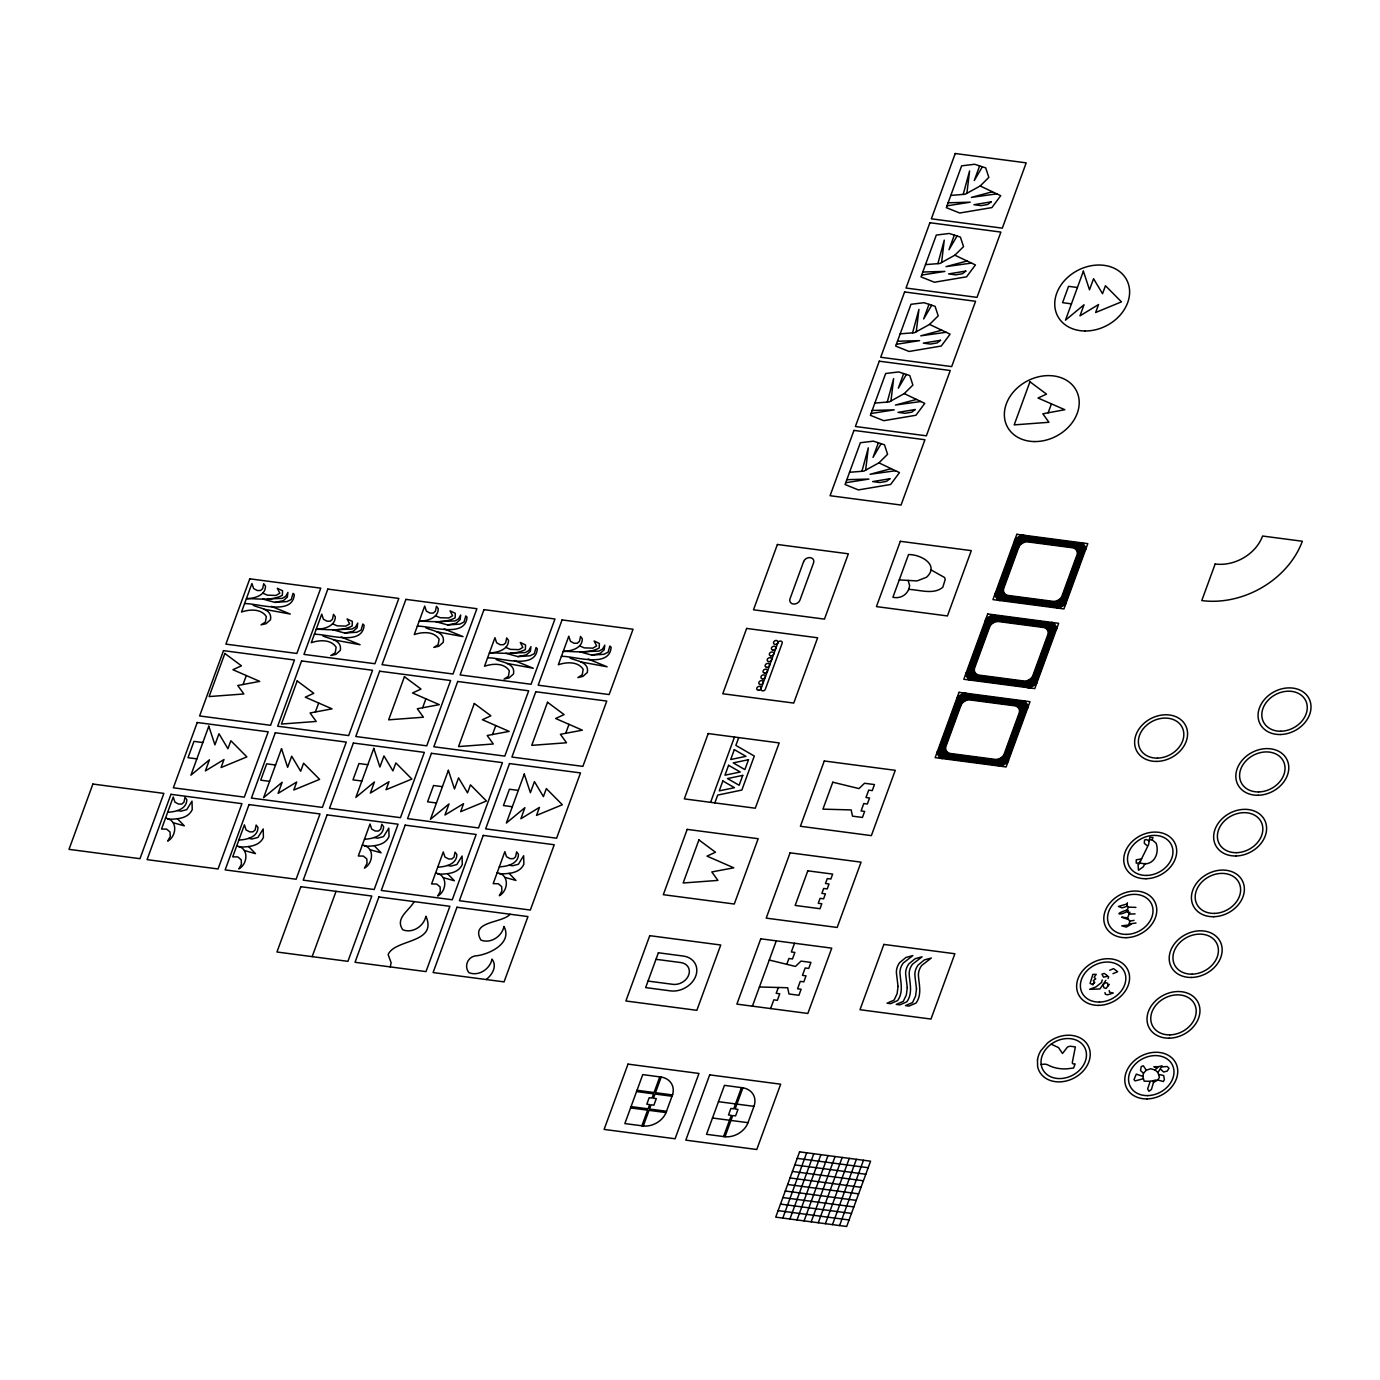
<?xml version="1.0" encoding="UTF-8"?>
<svg xmlns="http://www.w3.org/2000/svg" width="1380" height="1380" viewBox="0 0 1380 1380"><rect width="100%" height="100%" fill="white"/><g stroke="black" fill="none" stroke-linecap="round" stroke-linejoin="round"><path stroke-width="1.5" d="M1141.605 858.912L1136.258 859.809L1136.223 863.138L1139.552 862.931L1148.574 844.612L1149.816 837.384L1152.938 837.47L1152.179 839.851L1149.299 839.782M1150.23 1081.334L1144.124 1081.144L1142.864 1076.366L1143.503 1073.226L1146.28 1070.207L1150.644 1068.776L1155.06 1069.966L1157.958 1072.502L1159.39 1077.297L1157.889 1080.023L1153.525 1082.369L1151.42 1089.476L1148.919 1091.304L1147.66 1088.82L1150.23 1081.334L1156.233 1079.971M899.26 579.911L916.993 580.928L926.567 577.237C940.091 564.558 920.046 554.173 908.523 554.587L892.912 597.264C901.054 599.196 908.799 593.883 909.627 585.5L908.126 580.428M1135.895 907.385L1128.443 907.126C1127.305 908.696 1126.218 914.284 1129.875 912.249L1127.563 917.838L1129.651 921.15L1129.495 923.91L1135.982 923.013M865.639 470.183L868.313 447.827L861.931 471.305M890.963 400.959L893.636 378.603L887.254 402.08M916.268 331.735L918.942 309.379L912.56 332.856M941.591 262.511L944.265 240.155L937.883 263.632M966.897 193.304L969.588 170.93L963.206 194.408M1139.552 862.931L1140.57 860.913M1145.107 863.345L1143.244 866.847L1138.483 870.28L1138.034 864.553L1140.294 863.138L1145.469 863.915C1155.681 862.897 1159.166 851.788 1156.095 843.145L1152.179 839.851M1127.443 902.762L1126.667 905.125L1128.443 907.126M243.053 684.497L246.33 675.545M315.399 711.977L318.677 703.024M312.156 956.633L336.047 891.342M422.625 707.75L425.903 698.798M390.23 966.914L391.127 962.774L388.142 954.581C394.784 938.831 437.943 943.661 425.903 916.199C423.902 926.153 412.551 933.725 402.805 929.775C394.559 918.183 409.55 910.472 414.121 901.606M492.505 734.522L495.782 725.57M565.714 733.298L568.991 724.345M710.579 802.332L734.471 737.041M714.84 802.901L717.704 795.087L741.854 790.05L754.291 756.05L735.868 745.407L738.731 737.593M878.37 442.79L873.023 457.401L881.096 443.67M903.676 373.566L898.328 388.194L906.401 374.446M928.999 304.342L923.651 318.97L931.724 305.239M954.322 235.118L948.974 249.746L957.047 236.014M979.628 165.893L974.28 180.521L982.353 166.79M641.873 1125.821L647.617 1110.158L630.574 1107.916M659.795 1076.849L654.068 1092.529L637.025 1090.286M643.304 1125.994L649.031 1110.348L666.04 1112.573M661.21 1077.055L655.483 1092.701L672.491 1094.944M752.411 1006.158L776.284 940.85M723.568 1136.568L731.331 1115.351L728.485 1114.971L730.883 1108.451L733.712 1108.813L741.474 1087.595M770.627 1008.556L773.818 999.845L777.354 1000.31L779.752 993.79L776.198 993.307L778.337 987.494M786.807 964.31L788.929 958.496L792.482 958.962L794.88 952.424L791.327 951.959L794.518 943.247M725 1136.741L732.745 1115.54L735.592 1115.902L737.972 1109.382L735.126 1109.003L742.889 1087.802M747.995 1122.682L753.963 1106.346A19.493 15.577 -27.5 0 0 743.337 1087.871L724.448 1085.353L706.525 1134.326L725.449 1136.792A19.493 15.577 -27.5 0 0 743.51 1129.651L744.355 1128.737A19.493 15.577 -27.5 0 0 747.995 1122.682L730.952 1120.439M1048.145 412.81L1051.422 403.857M782.805 1218.074L806.696 1152.783M789.912 1219.023L813.786 1153.715M797.002 1219.955L820.893 1154.646M804.091 1220.886L827.983 1155.578M811.199 1221.817L835.073 1156.509M818.288 1222.749L842.18 1157.441M825.395 1223.681L849.269 1158.389M832.485 1224.612L856.376 1159.321M839.592 1225.544L863.466 1160.252M1108.054 978.524L1108.64 976.919L1106.105 974.728L1104.242 973.418L1101.965 974.194L1103.534 977.161L1107.364 976.281M1109.261 984.371L1106.105 988.425L1103.983 987.838L1102.879 984.682L1105.708 982.681L1107.674 983.25L1107.864 985.889M1155.06 1069.966L1158.044 1066.826L1162.081 1065.826L1157.958 1072.502M1131.324 924.152L1126.339 927.084L1121.767 925.842L1128.219 925.031L1129.823 923.962L1129.22 923.237M1105.863 980.387L1099.895 988.977L1089.579 989.322L1095.962 986.924L1101.602 982.439L1102.206 979.904M510.169 914.25C501.682 923.513 470.028 920.943 480.878 940.056C490.625 944.006 501.975 936.416 503.976 926.463C512.567 942.764 490.486 953.787 477.204 955.719C468.234 955.753 463.439 965.948 468.959 972.659C478.705 976.609 490.055 969.019 492.056 959.066C497.386 966.466 492.229 974.694 486.226 979.541M980.18 185.972L988.839 177.416L985.717 167.894L974.625 164.255L961.619 165.859L946.335 207.655L959.687 213.02L991.892 207.587L1000.724 195.701L980.18 185.972L965.172 194.252L950.82 195.408M954.856 255.197L963.533 246.641L960.411 237.119L949.302 233.479L936.313 235.066L921.012 276.88L934.381 282.245L966.569 276.811L975.419 264.926L954.856 255.197L939.849 263.477L925.497 264.632M929.551 324.421L938.21 315.865L935.088 306.326L923.996 302.703L910.99 304.29L895.706 346.087L909.058 351.469L941.264 346.035L950.096 334.15L929.551 324.421L914.543 332.701L900.174 333.839M904.228 393.628L912.887 385.072L909.782 375.55L898.673 371.927L885.667 373.514L870.383 415.311L883.735 420.693L915.941 415.259L924.773 403.374L904.228 393.628L889.22 401.925L874.868 403.064M878.922 462.852L887.582 454.296L884.459 444.774L873.368 441.152L860.361 442.739L845.06 484.535L858.429 489.917L890.617 484.484L899.467 472.598L878.922 462.852L863.897 471.132L849.545 472.288M1112.953 973.659L1117.662 971.71L1113.574 968.622L1109.727 970.226M1128.357 910.697C1121.25 915.578 1111.745 914.871 1127.477 909.782M167.687 812.216C175.277 812.027 186.887 809.284 186.8 799.641L184.989 797.261L183.971 802.142L181.815 804.057L178.52 804.057L174.915 802.108L173.242 797.036L161.529 829.035L166.635 829.139L170.016 831.968L170.258 836.452L167.687 841.11C176.726 836.211 178.089 819.772 165.514 818.15M238.861 840.006C246.451 839.834 258.06 837.091 257.974 827.448L256.163 825.05L255.145 829.949L252.989 831.847L249.694 831.864L246.089 829.915L244.415 824.843L232.703 856.842L237.809 856.928L241.19 859.775L241.431 864.242L238.861 868.917C247.917 864.018 249.263 847.562 236.687 845.94M364.475 839.178C372.065 839.005 383.675 836.245 383.588 826.62L381.777 824.222L380.759 829.121L378.603 831.019L375.308 831.036L371.703 829.087L370.03 823.998L358.317 855.997L363.423 856.1L366.804 858.929L367.046 863.414L364.475 868.072C373.531 863.173 374.877 846.734 362.302 845.112M437.736 867.123C445.326 866.951 456.952 864.191 456.849 854.565L455.038 852.167L454.02 857.066L451.864 858.964L448.586 858.981L444.964 857.032L443.291 851.943L431.595 883.942L436.701 884.045L440.082 886.874L440.306 891.359L437.736 896.017C446.792 891.135 448.138 874.679 435.562 873.057M499.318 866.812C506.909 866.64 518.535 863.897 518.432 854.255L516.62 851.857L515.602 856.756L513.446 858.653L510.169 858.67L506.546 856.721L504.873 851.65L493.178 883.649L498.284 883.735L501.665 886.581L501.889 891.049L499.318 895.724C508.375 890.824 509.72 874.368 497.145 872.764M1094.168 983.164L1092.736 983.888L1094.754 982.474L1093.271 980.576L1095.72 978.903L1094.133 977.316L1096.22 974.366L1092.874 974.384L1090.079 983.388L1093.046 984.854M1129.651 921.15L1133.998 920.356M1157.889 1080.023L1163.357 1081.523L1164.375 1079.643L1163.702 1075.572L1159.39 1074.537M1127.098 906.298L1122.112 907.885L1118.387 906.436L1127.063 903.952M1128.926 914.112L1135.067 913.888M992.427 191.768L971.365 197.392L996.826 193.856M967.104 260.993L946.042 266.616L971.503 263.08M941.781 330.217L920.736 335.823L946.18 332.287M916.475 399.441L895.413 405.047L920.874 401.511M891.152 468.648L870.09 474.272L895.551 470.735M1127.943 919.408L1121.664 917.148L1127.563 917.838M1041.193 1064.463L1044.85 1064.152A10.367 8.28 -27.5 0 1 1047.455 1064.739L1048.8 1065.446A39.33 31.447 -27.5 0 0 1066.861 1068.845L1073.606 1068.034L1075.106 1063.911L1073.795 1063.98A1.932 1.535 -27.5 0 1 1072.329 1062.393L1075.365 1046.92L1070.949 1046.316A4.33 3.467 -27.5 0 0 1067.206 1047.368L1062.531 1053.475L1058.495 1047.575L1051.18 1044.16M1142.968 1078.832L1135.188 1080.885L1133.981 1079.643L1136.327 1074.123L1142.864 1076.366M167.825 819.289C176.64 819.134 187.887 818.944 192.234 809.646L192.01 801.125L186.749 809.629L180.901 811.181L177.537 810.577M239.016 847.096C247.814 846.941 259.061 846.751 263.407 837.436L263.201 828.932L257.939 837.436L252.074 838.988L248.711 838.385M364.613 846.268C373.428 846.095 384.675 845.923 389.022 836.608L388.815 828.104L383.554 836.608L377.689 838.16L374.325 837.539M437.891 874.213C446.689 874.058 457.936 873.868 462.283 864.553L462.076 856.048L456.815 864.553L450.967 866.105L447.586 865.502M499.474 873.902C508.271 873.747 519.518 873.557 523.865 864.26L523.658 855.738L518.397 864.242L512.549 865.795L509.168 865.191M253.127 605.285C259.889 608.459 272.515 609.046 270.48 619.758L266.047 623.708L261.027 624.864L265.409 622.104L266.34 616.584C261.165 608.477 249.487 609.253 241.5 612.03L251.936 583.499L253.627 588.57L257.232 590.519L260.51 590.502L262.666 588.605L263.701 583.706L265.495 586.103C265.598 595.746 253.989 598.489 246.399 598.678C258.215 598.454 271.532 601.197 282.365 595.298L282.538 590.761L277.294 588.26L279.829 593.193L276.017 595.436L267.392 595.159L262.769 593.159M322.92 635.956C329.682 639.113 342.326 639.699 340.291 650.428L335.84 654.379L330.821 655.534L335.202 652.775L336.134 647.255C330.976 639.147 319.28 639.923 311.294 642.701L321.747 614.152L323.42 619.241L327.026 621.19L330.32 621.173L332.477 619.275L333.494 614.376L335.305 616.774C335.392 626.399 323.782 629.159 316.193 629.332C328.009 629.125 341.326 631.85 352.159 625.968L352.331 621.414L347.087 618.93L349.623 623.864L345.811 626.106L337.203 625.83L332.563 623.829M425.885 627.848C432.647 631.022 445.274 631.609 443.239 642.321L438.805 646.271L433.786 647.427L438.167 644.667L439.099 639.164C433.924 631.039 422.246 631.816 414.259 634.593L424.695 606.062L426.368 611.133L429.991 613.082L433.268 613.082L435.425 611.168L436.442 606.286L438.254 608.666C438.357 618.309 426.748 621.052 419.158 621.241C430.957 621.017 444.291 623.76 455.124 617.861L455.297 613.324L450.053 610.823L452.588 615.756L448.776 617.999L440.151 617.723L435.528 615.739M496.145 659.502C502.889 662.659 515.534 663.245 513.498 673.975L509.065 677.908L504.045 679.081L508.409 676.321L509.341 670.801C504.183 662.676 492.505 663.47 484.518 666.247L494.954 637.698L496.627 642.787L500.25 644.736L503.527 644.719L505.684 642.821L506.702 637.922L508.513 640.303C508.616 649.946 496.99 652.706 489.4 652.878C501.216 652.671 514.533 655.397 525.383 649.497L525.539 644.96L520.312 642.476L522.848 647.393L519.035 649.635L510.41 649.376L505.787 647.375M569.957 658.001C576.719 661.175 589.364 661.762 587.328 672.474L582.877 676.424L577.858 677.58L582.239 674.837L583.171 669.317C577.996 661.193 566.317 661.969 558.331 664.746L568.784 636.215L570.457 641.286L574.063 643.252L577.34 643.235L579.496 641.338L580.532 636.439L582.326 638.819C582.429 648.462 570.82 651.205 563.23 651.394C575.046 651.188 588.363 653.913 599.196 648.014L599.369 643.477L594.125 640.976L596.66 645.909L592.848 648.152L584.24 647.875L579.6 645.892M946.991 205.844L970.209 202.187L948.112 202.791M921.668 275.069L944.886 271.412L922.789 272.015M896.362 344.293L919.58 340.636L897.466 341.24M871.039 413.517L894.257 409.843L872.16 410.464M845.733 482.741L868.934 479.067L846.837 479.688M262.787 599.041L274.913 602.387L283.349 600.68L287.333 597.126L287.937 592.417L285.712 596.384L282.227 598.351L267.478 598.989M332.58 629.711L344.707 633.058L353.142 631.333L357.127 627.797L357.748 623.087L355.505 627.055L352.021 629.021L337.272 629.642M435.545 621.604L447.672 624.95L456.107 623.243L460.092 619.689L460.696 614.98L458.47 618.947L454.986 620.931L440.22 621.552M505.787 653.258L517.914 656.604L526.366 654.879L530.334 651.343L530.955 646.634L528.712 650.601L525.245 652.568L510.479 653.189M579.617 651.757L591.744 655.103L600.179 653.395L604.164 649.859L604.785 645.133L602.543 649.1L599.058 651.084L584.309 651.705M1162.184 1066.913L1167.187 1066.499L1169.033 1068.275L1167.169 1071.104L1163.651 1072.019L1160.787 1069.345M244.571 603.647C256.525 602.922 292.75 616.256 294.285 594.556L293.043 593.331L291.266 599.489L287.005 601.577L274.913 602.387M417.329 626.227C429.284 625.485 465.509 638.819 467.044 617.119L465.802 615.894L464.025 622.052L459.764 624.139L447.672 624.95M314.364 634.317C326.318 633.593 362.561 646.909 364.096 625.226L362.837 623.984L361.06 630.16L356.799 632.247L344.707 633.058M561.401 656.38C573.356 655.638 609.581 668.972 611.133 647.272L609.874 646.047L608.097 652.205L603.836 654.31L591.744 655.103M487.589 657.863C499.543 657.122 535.768 670.456 537.303 648.755L536.061 647.531L534.284 653.706L530.024 655.793L517.914 656.604M759.414 986.976L787.67 987.752L788.963 993.98L798.917 995.291L801.107 989.253L797.571 988.787L800.262 981.387L803.816 981.853L806.024 975.833L802.47 975.367L805.178 967.966L808.732 968.432L810.94 962.412L801.004 961.101L795.466 966.431L769.264 960.031M1077.418 287.506L1068.551 286.333L1062.583 302.669L1071.449 303.841M908.627 589.381C919.253 589.691 933.673 595.108 942.799 587.242L945.197 579.566L944.61 577.53L930.879 569.819M202.843 742.543L193.976 741.37L187.991 757.706L196.874 758.862M367.822 764.71L358.955 763.537L352.987 779.873L361.853 781.028M518.311 790.395L509.427 789.239L503.459 805.558L512.342 806.731M442.411 786.652L433.544 785.496L427.576 801.815L436.442 802.988M275.552 765.02L266.685 763.847L260.716 780.166L269.583 781.339M655.983 959.307L680.84 962.567A12.989 10.384 -27.5 0 1 688.689 975.022A12.989 10.384 -27.5 0 1 672.871 984.337L648.031 981.077M718.48 1101.688L735.505 1103.914M736.92 1104.103L753.963 1106.346M636.542 1091.58L653.585 1093.822L652.033 1098.066L649.187 1097.704L646.806 1104.224L649.635 1104.604L648.082 1108.847L631.057 1106.605M672.043 1096.255L655 1094.012L653.447 1098.256L656.293 1098.635L653.896 1105.156L651.067 1104.794L649.514 1109.037L666.54 1111.28M712.494 1118.007L729.537 1120.249M797.209 1158.372L868.175 1167.704M794.811 1164.91L865.795 1174.242M792.431 1171.43L863.397 1180.78M790.033 1177.968L861.017 1187.3M787.652 1184.488L858.619 1193.838M785.272 1191.026L856.238 1200.359M782.874 1197.564L853.858 1206.896M780.494 1204.084L851.46 1213.417M778.096 1210.622L849.08 1219.955M580.963 661.969L607.114 666.782L588.225 659.088M436.891 631.816L463.042 636.611L444.136 628.935M264.132 609.253L290.283 614.048L271.377 606.372M507.133 663.452L533.301 668.265L514.395 660.572M333.926 639.906L360.077 644.719L341.188 637.025M1158.389 1066.654L1153.887 1066.74L1157.147 1067.758M504.89 877.37L515.948 880.44L509.082 873.35M370.047 849.735L381.104 852.806L374.221 845.716M443.308 877.68L454.365 880.75L447.5 873.661M173.259 822.756L184.316 825.844L177.434 818.737M244.433 850.563L255.49 853.634L248.607 846.544M1147.056 845.595L1144.279 843.301L1144.555 840.023L1146.366 839.506L1149.299 841.076M1143.503 1073.226L1140.484 1070.518L1141.294 1066.481L1143.382 1065.826L1146.28 1070.207M1109.192 990.564L1109.641 992.289L1113.263 992.996L1107.64 994.808L1105.397 994.29L1104.949 992.565M1153.232 1080.644L1153.525 1082.369M942.247 758.569A7.797 6.227 -27.5 0 1 939.711 757.724L937.158 753.67A7.797 6.227 -27.5 0 1 937.538 751.1M1008.521 760.449A7.797 6.227 -27.5 0 1 1007.055 762.864L1001.932 765.9A7.797 6.227 -27.5 0 1 999.034 766.038M1027.617 708.199A7.797 6.227 -27.5 0 0 1027.997 705.629L1025.444 701.592A7.797 6.227 -27.5 0 0 1022.908 700.73M956.651 698.866A7.797 6.227 -27.5 0 1 958.1 696.434L963.24 693.398A7.797 6.227 -27.5 0 1 966.138 693.26M985.303 620.5A7.797 6.227 -27.5 0 1 986.769 618.067L991.892 615.049A7.797 6.227 -27.5 0 1 994.79 614.911M970.916 680.202A7.797 6.227 -27.5 0 1 968.381 679.357L965.827 675.32A7.797 6.227 -27.5 0 1 966.207 672.75M1056.287 629.832A7.797 6.227 -27.5 0 0 1056.649 627.262L1054.113 623.225A7.797 6.227 -27.5 0 0 1051.577 622.38M1037.174 682.082A7.797 6.227 -27.5 0 1 1035.725 684.514L1030.584 687.533A7.797 6.227 -27.5 0 1 1027.686 687.671M1066.309 602.405A7.797 6.227 -27.5 0 1 1064.86 604.837L1059.719 607.873A7.797 6.227 -27.5 0 1 1056.821 608.011M1085.422 550.172A7.797 6.227 -27.5 0 0 1085.801 547.601L1083.248 543.565A7.797 6.227 -27.5 0 0 1080.713 542.702M1014.438 540.822A7.797 6.227 -27.5 0 1 1015.904 538.407L1021.028 535.371A7.797 6.227 -27.5 0 1 1023.926 535.233M1000.052 600.542A7.797 6.227 -27.5 0 1 997.516 599.679L994.963 595.643A7.797 6.227 -27.5 0 1 995.342 593.072M1037.484 1059.823L1037.622 1066.516A27.548 22.028 -27.5 0 0 1072.312 1078.884A27.548 22.028 -27.5 0 0 1087.061 1043.953A27.548 22.028 -27.5 0 0 1047.558 1042.987L1040.779 1050.801A27.548 22.028 -27.5 0 0 1037.484 1059.823M898.052 986.424L897.138 993.652L894.067 1000.12L887.047 1003.208L890.583 1003.674L897.621 1000.586C903.383 992.617 900.83 982.991 900.036 974.038A18.319 14.645 -27.5 0 1 903.176 963.102L912.87 955.581L905.935 957.461L899.622 962.636A18.319 14.645 -27.5 0 0 896.483 973.573L898.052 986.424M907.281 987.631L906.367 994.859L903.296 1001.345L896.276 1004.416L899.812 1004.881L906.85 1001.811C912.611 993.824 910.058 984.199 909.265 975.263A18.319 14.645 -27.5 0 1 912.387 964.31L922.099 956.788L915.164 958.686L908.851 963.844A18.319 14.645 -27.5 0 0 905.711 974.798L907.281 987.631M916.492 988.839L915.596 996.084L912.525 1002.553L905.487 1005.623L909.041 1006.089L916.078 1003.019C921.84 995.032 919.287 985.423 918.494 976.471A18.319 14.645 -27.5 0 1 921.616 965.534L931.327 958.013L924.393 959.894L918.08 965.069A18.319 14.645 -27.5 0 0 914.94 976.005L916.492 988.839M672.629 1094.53L665.867 1112.987A19.493 15.577 -27.5 0 1 662.676 1117.99L661.831 1118.904A19.493 15.577 -27.5 0 1 643.77 1126.045L624.847 1123.579L642.752 1074.606L661.658 1077.124A19.493 15.577 -27.5 0 1 672.629 1094.53M92.891 784.047L69 849.356L139.966 858.688L163.858 793.397L92.891 784.047M170.947 794.328L147.074 859.636L218.04 868.969L241.931 803.66L170.947 794.328M197.237 722.499L173.345 787.79L244.312 797.14L268.203 731.831L197.237 722.499M223.508 650.653L199.617 715.961L270.584 725.293L294.475 660.002L223.508 650.653M249.78 578.824L225.889 644.132L296.855 653.465L320.747 588.156L249.78 578.824M224.854 653.465L209.105 696.572L243.863 693.968L237.739 685.498L259.733 681.392L232.944 669.714L241.431 665.816L224.854 653.465M208.811 726.208L190.906 775.198L209.45 759.793L205.396 770.903L223.991 759.535L221.076 767.539L246.882 756.895L230.874 740.732L227.941 748.736L218.972 733.746L214.918 744.855L208.811 726.208M249.021 804.592L225.147 869.9L296.113 879.233L320.005 813.941L249.021 804.592M275.293 732.763L251.419 798.071L322.385 807.404L346.277 742.095L275.293 732.763M301.565 660.934L277.69 726.225L348.657 735.575L372.548 670.266L301.565 660.934M327.836 589.087L303.962 654.396L374.929 663.728L398.82 598.437L327.836 589.087M297.2 680.944L281.434 724.052L316.21 721.447L310.086 712.977L332.062 708.854L305.291 697.193L313.778 693.278L297.2 680.944M281.52 748.684L263.615 797.657L282.176 782.27L278.105 793.362L296.717 782.011L293.785 790.016L319.608 779.355L303.583 763.209L300.668 771.213L291.697 756.223L287.627 767.332L281.52 748.684M300.823 886.702L276.949 952.01L347.915 961.342L371.807 896.034L300.823 886.702M327.095 814.873L303.221 880.164L374.187 889.514L398.078 824.205L327.095 814.873M353.366 743.027L329.492 808.335L400.459 817.667L424.35 752.376L353.366 743.027M379.638 671.198L355.764 736.506L426.731 745.838L450.622 680.53L379.638 671.198M405.91 599.369L382.036 664.677L453.002 674.009L476.894 608.701L405.91 599.369M373.79 748.391L355.885 797.364L374.446 781.96L370.375 793.069L388.988 781.701L386.055 789.705L411.878 779.062L395.853 762.916L392.938 770.903L383.968 755.93L379.897 767.021L373.79 748.391M404.426 676.718L388.66 719.825L423.436 717.221L417.312 708.751L439.288 704.645L412.517 692.967L421.004 689.068L404.426 676.718M378.896 896.966L355.022 962.274L425.989 971.606L449.88 906.315L378.896 896.966M405.168 825.136L381.294 890.445L452.261 899.777L476.152 834.469L405.168 825.136M431.44 753.308L407.566 818.616L478.532 827.948L502.423 762.64L431.44 753.308M457.712 681.479L433.838 746.77L504.804 756.119L528.695 690.811L457.712 681.479M483.983 609.632L460.109 674.941L531.076 684.273L554.967 618.982L483.983 609.632M448.379 770.333L430.474 819.306L449.035 803.919L444.964 815.011L463.577 803.66L460.644 811.664L486.45 801.004L470.442 784.858L467.527 792.862L458.557 777.872L454.486 788.981L448.379 770.333M474.306 703.49L458.54 746.58L493.316 743.975L487.192 735.505L509.168 731.4L482.396 719.722L490.883 715.823L474.306 703.49M456.97 907.247L433.096 972.555L504.062 981.887L527.954 916.579L456.97 907.247M483.241 835.418L459.368 900.709L530.334 910.058L554.225 844.75L483.241 835.418M509.513 763.571L485.639 828.88L556.606 838.212L580.497 772.921L509.513 763.571M535.785 691.742L511.911 757.051L582.877 766.383L606.769 701.075L535.785 691.742M562.057 619.913L538.183 685.205L609.149 694.554L633.041 629.245L562.057 619.913M547.515 702.265L531.749 745.355L566.525 742.768L560.401 734.298L582.377 730.175L555.605 718.497L564.092 714.599L547.515 702.265M524.279 774.077L506.357 823.049L524.918 807.662L520.864 818.754L539.459 807.404L536.527 815.39L562.35 804.747L546.342 788.601L543.409 796.605L534.44 781.615L530.386 792.707L524.279 774.077M708.199 733.573L684.325 798.882L755.291 808.214L779.183 742.923L708.199 733.573M746.649 628.435L722.775 693.743L793.741 703.076L817.633 637.784L746.649 628.435M777.389 544.479L753.497 609.788L824.464 619.12L848.355 553.811L777.389 544.479M687.188 829.38L663.314 894.688L734.281 904.021L758.172 838.712L687.188 829.38M649.756 935.674L625.882 1000.983L696.848 1010.315L720.74 945.007L649.756 935.674M698.918 839.903L683.152 882.993L717.928 880.406L711.804 871.936L733.781 867.813L707.009 856.135L715.495 852.236L698.918 839.903M658.381 952.769L645.65 987.597L670.49 990.875A20.786 16.629 -27.5 0 0 695.779 975.953A20.786 16.629 -27.5 0 0 683.221 956.047L658.381 952.769M722.861 780.977L719.239 790.861L734.488 787.687L722.861 780.977M728.588 765.296L724.983 775.198L740.215 772.007L728.588 765.296M734.315 749.633L730.71 759.518L745.942 756.343L734.315 749.633M803.626 561.557L790.016 598.782A5.451 4.364 -27.5 0 0 793.31 604.009A5.451 4.364 -27.5 0 0 799.952 600.093L813.562 562.868A5.451 4.364 -27.5 0 0 810.267 557.641A5.451 4.364 -27.5 0 0 803.626 561.557M853.961 430.405L830.07 495.713L901.054 505.046L924.928 439.737L853.961 430.405M879.284 361.18L855.393 426.489L926.377 435.821L950.251 370.513L879.284 361.18M904.59 291.956L880.716 357.265L951.683 366.597L975.574 301.288L904.59 291.956M929.913 222.732L906.022 288.041L977.006 297.373L1000.88 232.082L929.913 222.732M955.236 153.508L931.345 218.816L1002.311 228.148L1026.203 162.857L955.236 153.508M777.872 642.735L761.105 688.586A2.346 1.863 -27.5 0 0 762.002 690.69L763.106 690.845A2.346 1.863 -27.5 0 0 765.365 689.155L782.132 643.304A2.346 1.863 -27.5 0 0 781.253 641.2L780.149 641.062A2.346 1.863 -27.5 0 0 777.872 642.735M628.004 1064.118L604.112 1129.409L675.096 1138.759L698.97 1073.45L628.004 1064.118M742.75 775.388L739.145 785.272L727.519 778.562L742.75 775.388M748.495 759.707L744.872 769.591L733.246 762.881L748.495 759.707M900.329 541.305L876.438 606.596L947.422 615.946L971.296 550.637L900.329 541.305M790.085 852.823L766.211 918.131L837.177 927.463L861.068 862.155L790.085 852.823M709.682 1074.865L685.808 1140.156L756.775 1149.505L780.666 1084.197L709.682 1074.865M824.274 760.984L800.4 826.275L871.366 835.625L895.258 770.316L824.274 760.984M760.76 938.814L736.886 1004.123L807.852 1013.455L831.743 948.146L760.76 938.814M832.795 782.201L822.929 809.146L851.184 809.922L852.495 816.149L862.431 817.443L864.639 811.423L861.086 810.957L863.777 803.557L867.33 804.023L869.538 798.002L865.985 797.519L868.693 790.136L872.246 790.602L874.454 784.565L864.518 783.271L858.981 788.584L832.795 782.201M807.8 870.832L795.156 905.435L819.996 908.713L821.807 903.762L818.254 903.296L820.065 898.346L823.601 898.811L825.413 893.878L821.876 893.412L823.67 888.461L827.224 888.927L829.035 883.994L825.482 883.51L827.293 878.577L830.846 879.043L832.658 874.092L807.8 870.832M1029.946 381.777L1014.197 424.885L1048.955 422.28L1042.832 413.81L1064.808 409.705L1038.036 398.027L1046.523 394.128L1029.946 381.777M1083.386 271.187L1065.481 320.16L1084.042 304.756L1079.971 315.865L1098.566 304.514L1095.651 312.501L1121.457 301.858L1105.449 285.712L1102.534 293.699L1093.564 278.726L1089.493 289.817L1083.386 271.187M959.031 692.329L935.157 757.637L1006.124 766.97L1030.015 701.678L959.031 692.329M987.701 613.962L963.809 679.27L1034.793 688.603L1058.667 623.312L987.701 613.962M1016.836 534.302L992.945 599.61L1063.928 608.942L1087.802 543.634L1016.836 534.302M957.116 699.608L938.486 750.548A7.797 6.227 -27.5 0 0 938.107 753.118L940.66 757.154A7.797 6.227 -27.5 0 0 943.196 758.017L998.551 765.296A7.797 6.227 -27.5 0 0 1001.449 765.158L1006.589 762.122A7.797 6.227 -27.5 0 0 1008.038 759.69L1026.668 708.768A7.797 6.227 -27.5 0 0 1027.048 706.198L1024.495 702.144A7.797 6.227 -27.5 0 0 1021.959 701.299L966.604 694.019A7.797 6.227 -27.5 0 0 963.706 694.157L958.565 697.176A7.797 6.227 -27.5 0 0 957.116 699.608M985.786 621.241L967.156 672.181A7.797 6.227 -27.5 0 0 966.776 674.751L969.329 678.788A7.797 6.227 -27.5 0 0 971.865 679.65L1027.22 686.93A7.797 6.227 -27.5 0 0 1030.118 686.792L1035.242 683.755A7.797 6.227 -27.5 0 0 1036.708 681.341L1055.338 630.401A7.797 6.227 -27.5 0 0 1055.7 627.831L1053.164 623.795A7.797 6.227 -27.5 0 0 1050.629 622.932L995.256 615.653A7.797 6.227 -27.5 0 0 992.358 615.791L987.235 618.809A7.797 6.227 -27.5 0 0 985.786 621.241M1014.921 541.581L996.291 592.52A7.797 6.227 -27.5 0 0 995.912 595.091L998.465 599.127A7.797 6.227 -27.5 0 0 1001 599.972L1056.356 607.252A7.797 6.227 -27.5 0 0 1059.254 607.114L1064.394 604.095A7.797 6.227 -27.5 0 0 1065.843 601.663L1084.473 550.724A7.797 6.227 -27.5 0 0 1084.852 548.153L1082.3 544.117A7.797 6.227 -27.5 0 0 1079.764 543.254L1024.409 535.975A7.797 6.227 -27.5 0 0 1021.51 536.113L1016.37 539.149A7.797 6.227 -27.5 0 0 1014.921 541.581M957.582 700.35L939.435 749.978A7.797 6.227 -27.5 0 0 939.056 752.548L941.609 756.602A7.797 6.227 -27.5 0 0 944.144 757.448L998.085 764.555A7.797 6.227 -27.5 0 0 1000.983 764.399L1006.124 761.38A7.797 6.227 -27.5 0 0 1007.573 758.948L1025.72 709.32A7.797 6.227 -27.5 0 0 1026.099 706.75L1023.546 702.713A7.797 6.227 -27.5 0 0 1021.01 701.851L967.07 694.761A7.797 6.227 -27.5 0 0 964.172 694.899L959.048 697.935A7.797 6.227 -27.5 0 0 957.582 700.35M986.252 622L968.105 671.629A7.797 6.227 -27.5 0 0 967.725 674.199L970.278 678.236A7.797 6.227 -27.5 0 0 972.814 679.081L1026.755 686.188A7.797 6.227 -27.5 0 0 1029.652 686.05L1034.776 683.014A7.797 6.227 -27.5 0 0 1036.225 680.582L1054.389 630.953A7.797 6.227 -27.5 0 0 1054.751 628.383L1052.216 624.346A7.797 6.227 -27.5 0 0 1049.68 623.484L995.739 616.394A7.797 6.227 -27.5 0 0 992.841 616.532L987.701 619.568A7.797 6.227 -27.5 0 0 986.252 622M1015.387 542.323L997.24 591.951A7.797 6.227 -27.5 0 0 996.86 594.521L999.413 598.558A7.797 6.227 -27.5 0 0 1001.949 599.42L1055.89 606.51A7.797 6.227 -27.5 0 0 1058.788 606.372L1063.911 603.336A7.797 6.227 -27.5 0 0 1065.377 600.921L1083.524 551.293A7.797 6.227 -27.5 0 0 1083.904 548.723L1081.351 544.669A7.797 6.227 -27.5 0 0 1078.815 543.823L1024.874 536.716A7.797 6.227 -27.5 0 0 1021.976 536.872L1016.836 539.891A7.797 6.227 -27.5 0 0 1015.387 542.323M958.065 701.109L940.384 749.426A7.797 6.227 -27.5 0 0 940.004 751.997L942.557 756.033A7.797 6.227 -27.5 0 0 945.093 756.895L997.619 763.795A7.797 6.227 -27.5 0 0 1000.517 763.658L1005.641 760.639A7.797 6.227 -27.5 0 0 1007.107 758.207L1024.771 709.872A7.797 6.227 -27.5 0 0 1025.15 707.302L1022.597 703.265A7.797 6.227 -27.5 0 0 1020.062 702.42L967.553 695.503A7.797 6.227 -27.5 0 0 964.655 695.641L959.514 698.677A7.797 6.227 -27.5 0 0 958.065 701.109M986.717 622.742L969.053 671.059A7.797 6.227 -27.5 0 0 968.674 673.63L971.227 677.666A7.797 6.227 -27.5 0 0 973.763 678.529L1026.272 685.429A7.797 6.227 -27.5 0 0 1029.169 685.291L1034.31 682.272A7.797 6.227 -27.5 0 0 1035.759 679.84L1053.44 631.523A7.797 6.227 -27.5 0 0 1053.803 628.952L1051.267 624.899A7.797 6.227 -27.5 0 0 1048.731 624.053L996.205 617.136A7.797 6.227 -27.5 0 0 993.307 617.274L988.166 620.31A7.797 6.227 -27.5 0 0 986.717 622.742M1015.852 543.065L998.188 591.399A7.797 6.227 -27.5 0 0 997.809 593.969L1000.362 598.006A7.797 6.227 -27.5 0 0 1002.898 598.851L1055.407 605.768A7.797 6.227 -27.5 0 0 1058.305 605.63L1063.445 602.594A7.797 6.227 -27.5 0 0 1064.894 600.162L1082.576 551.845A7.797 6.227 -27.5 0 0 1082.955 549.275L1080.402 545.238A7.797 6.227 -27.5 0 0 1077.866 544.375L1025.34 537.476A7.797 6.227 -27.5 0 0 1022.442 537.614L1017.319 540.632A7.797 6.227 -27.5 0 0 1015.852 543.065M958.531 701.851L941.333 748.874A7.797 6.227 -27.5 0 0 940.953 751.445L943.506 755.481A7.797 6.227 -27.5 0 0 946.042 756.326L997.136 763.054A7.797 6.227 -27.5 0 0 1000.034 762.916L1005.175 759.88A7.797 6.227 -27.5 0 0 1006.624 757.465L1023.822 710.441A7.797 6.227 -27.5 0 0 1024.202 707.871L1021.649 703.835A7.797 6.227 -27.5 0 0 1019.113 702.972L968.018 696.245A7.797 6.227 -27.5 0 0 965.12 696.4L959.98 699.418A7.797 6.227 -27.5 0 0 958.531 701.851M987.183 623.484L970.002 670.508A7.797 6.227 -27.5 0 0 969.623 673.078L972.176 677.114A7.797 6.227 -27.5 0 0 974.711 677.96L1025.806 684.687A7.797 6.227 -27.5 0 0 1028.704 684.549L1033.844 681.513A7.797 6.227 -27.5 0 0 1035.293 679.098L1052.492 632.075A7.797 6.227 -27.5 0 0 1052.854 629.504L1050.318 625.468A7.797 6.227 -27.5 0 0 1047.782 624.605L996.671 617.895A7.797 6.227 -27.5 0 0 993.773 618.033L988.649 621.052A7.797 6.227 -27.5 0 0 987.183 623.484M1016.335 543.806L999.137 590.83A7.797 6.227 -27.5 0 0 998.758 593.4L1001.311 597.437A7.797 6.227 -27.5 0 0 1003.847 598.299L1054.941 605.027A7.797 6.227 -27.5 0 0 1057.839 604.889L1062.98 601.852A7.797 6.227 -27.5 0 0 1064.428 599.42L1081.627 552.397A7.797 6.227 -27.5 0 0 1082.006 549.827L1079.453 545.79A7.797 6.227 -27.5 0 0 1076.918 544.945L1025.806 538.217A7.797 6.227 -27.5 0 0 1022.908 538.355L1017.784 541.391A7.797 6.227 -27.5 0 0 1016.335 543.806M958.997 702.593L942.281 748.305A7.797 6.227 -27.5 0 0 941.902 750.875L944.455 754.912A7.797 6.227 -27.5 0 0 946.991 755.774L996.671 762.312A7.797 6.227 -27.5 0 0 999.569 762.174L1004.709 759.138A7.797 6.227 -27.5 0 0 1006.158 756.706L1022.873 710.993A7.797 6.227 -27.5 0 0 1023.253 708.423L1020.7 704.386A7.797 6.227 -27.5 0 0 1018.164 703.541L968.484 697.004A7.797 6.227 -27.5 0 0 965.586 697.142L960.463 700.16A7.797 6.227 -27.5 0 0 958.997 702.593M987.666 624.226L970.951 669.938A7.797 6.227 -27.5 0 0 970.571 672.509L973.124 676.545A7.797 6.227 -27.5 0 0 975.66 677.408L1025.34 683.945A7.797 6.227 -27.5 0 0 1028.238 683.807L1033.361 680.771A7.797 6.227 -27.5 0 0 1034.828 678.339L1051.543 632.627A7.797 6.227 -27.5 0 0 1051.905 630.056L1049.369 626.02A7.797 6.227 -27.5 0 0 1046.834 625.175L997.154 618.637A7.797 6.227 -27.5 0 0 994.256 618.775L989.115 621.811A7.797 6.227 -27.5 0 0 987.666 624.226M1016.801 544.565L1000.086 590.278A7.797 6.227 -27.5 0 0 999.707 592.848L1002.26 596.885A7.797 6.227 -27.5 0 0 1004.795 597.73L1054.475 604.268A7.797 6.227 -27.5 0 0 1057.373 604.13L1062.497 601.111A7.797 6.227 -27.5 0 0 1063.963 598.678L1080.678 552.966A7.797 6.227 -27.5 0 0 1081.058 550.396L1078.505 546.359A7.797 6.227 -27.5 0 0 1075.969 545.497L1026.289 538.959A7.797 6.227 -27.5 0 0 1023.391 539.097L1018.25 542.133A7.797 6.227 -27.5 0 0 1016.801 544.565M959.48 703.334L943.23 747.753A7.797 6.227 -27.5 0 0 942.851 750.323L945.404 754.36A7.797 6.227 -27.5 0 0 947.939 755.205L996.205 761.553A7.797 6.227 -27.5 0 0 999.103 761.415L1004.226 758.396A7.797 6.227 -27.5 0 0 1005.692 755.964L1021.924 711.562A7.797 6.227 -27.5 0 0 1022.304 708.992L1019.751 704.956A7.797 6.227 -27.5 0 0 1017.215 704.093L968.95 697.745A7.797 6.227 -27.5 0 0 966.052 697.883L960.928 700.919A7.797 6.227 -27.5 0 0 959.48 703.334M988.132 624.985L971.899 669.386A7.797 6.227 -27.5 0 0 971.52 671.957L974.073 675.993A7.797 6.227 -27.5 0 0 976.609 676.856L1024.857 683.204A7.797 6.227 -27.5 0 0 1027.755 683.066L1032.896 680.03A7.797 6.227 -27.5 0 0 1034.345 677.597L1050.594 633.196A7.797 6.227 -27.5 0 0 1050.956 630.625L1048.42 626.589A7.797 6.227 -27.5 0 0 1045.885 625.727L997.619 619.379A7.797 6.227 -27.5 0 0 994.721 619.517L989.581 622.553A7.797 6.227 -27.5 0 0 988.132 624.985M1017.267 545.307L1001.035 589.709A7.797 6.227 -27.5 0 0 1000.655 592.279L1003.208 596.315A7.797 6.227 -27.5 0 0 1005.744 597.178L1054.01 603.526A7.797 6.227 -27.5 0 0 1056.908 603.388L1062.031 600.352A7.797 6.227 -27.5 0 0 1063.48 597.937L1079.729 553.518A7.797 6.227 -27.5 0 0 1080.109 550.948L1077.556 546.911A7.797 6.227 -27.5 0 0 1075.02 546.066L1026.755 539.718A7.797 6.227 -27.5 0 0 1023.856 539.856L1018.716 542.875A7.797 6.227 -27.5 0 0 1017.267 545.307M959.945 704.093L944.179 747.184A7.797 6.227 -27.5 0 0 943.799 749.754L946.352 753.791A7.797 6.227 -27.5 0 0 948.888 754.653L995.739 760.811A7.797 6.227 -27.5 0 0 998.637 760.673L1003.76 757.655A7.797 6.227 -27.5 0 0 1005.209 755.222L1020.976 712.115A7.797 6.227 -27.5 0 0 1021.355 709.544L1018.802 705.508A7.797 6.227 -27.5 0 0 1016.267 704.663L969.433 698.487A7.797 6.227 -27.5 0 0 966.535 698.625L961.394 701.661A7.797 6.227 -27.5 0 0 959.945 704.093M988.598 625.727L972.848 668.817A7.797 6.227 -27.5 0 0 972.469 671.387L975.022 675.441A7.797 6.227 -27.5 0 0 977.54 676.286L1024.391 682.445A7.797 6.227 -27.5 0 0 1027.289 682.307L1032.43 679.288A7.797 6.227 -27.5 0 0 1033.879 676.856L1049.645 633.748A7.797 6.227 -27.5 0 0 1050.008 631.178L1047.472 627.141A7.797 6.227 -27.5 0 0 1044.936 626.296L998.085 620.12A7.797 6.227 -27.5 0 0 995.187 620.275L990.064 623.294A7.797 6.227 -27.5 0 0 988.598 625.727M1017.733 546.049L1001.984 589.157A7.797 6.227 -27.5 0 0 1001.604 591.727L1004.157 595.763A7.797 6.227 -27.5 0 0 1006.693 596.626L1053.527 602.784A7.797 6.227 -27.5 0 0 1056.425 602.646L1061.565 599.61A7.797 6.227 -27.5 0 0 1063.014 597.178L1078.781 554.087A7.797 6.227 -27.5 0 0 1079.16 551.517L1076.607 547.481A7.797 6.227 -27.5 0 0 1074.071 546.618L1027.22 540.46A7.797 6.227 -27.5 0 0 1024.322 540.598L1019.199 543.634A7.797 6.227 -27.5 0 0 1017.733 546.049M960.411 704.835L945.128 746.632A7.797 6.227 -27.5 0 0 944.748 749.202L947.301 753.239A7.797 6.227 -27.5 0 0 949.837 754.101L995.256 760.07A7.797 6.227 -27.5 0 0 998.154 759.932L1003.295 756.895A7.797 6.227 -27.5 0 0 1004.744 754.481L1020.027 712.684A7.797 6.227 -27.5 0 0 1020.406 710.114L1017.853 706.06A7.797 6.227 -27.5 0 0 1015.318 705.215L969.899 699.246A7.797 6.227 -27.5 0 0 967.001 699.384L961.86 702.403A7.797 6.227 -27.5 0 0 960.411 704.835M989.081 626.468L973.78 668.265A7.797 6.227 -27.5 0 0 973.418 670.835L975.971 674.872A7.797 6.227 -27.5 0 0 978.489 675.734L1023.926 681.703A7.797 6.227 -27.5 0 0 1026.823 681.565L1031.947 678.529A7.797 6.227 -27.5 0 0 1033.413 676.114L1048.697 634.317A7.797 6.227 -27.5 0 0 1049.059 631.747L1046.523 627.71A7.797 6.227 -27.5 0 0 1043.987 626.848L998.568 620.879A7.797 6.227 -27.5 0 0 995.67 621.017L990.53 624.036A7.797 6.227 -27.5 0 0 989.081 626.468M1018.216 546.808L1002.932 588.587A7.797 6.227 -27.5 0 0 1002.553 591.158L1005.106 595.211A7.797 6.227 -27.5 0 0 1007.642 596.057L1053.061 602.042A7.797 6.227 -27.5 0 0 1055.959 601.887L1061.099 598.868A7.797 6.227 -27.5 0 0 1062.548 596.436L1077.832 554.639A7.797 6.227 -27.5 0 0 1078.211 552.069L1075.658 548.033A7.797 6.227 -27.5 0 0 1073.123 547.187L1027.703 541.202A7.797 6.227 -27.5 0 0 1024.805 541.34L1019.665 544.375A7.797 6.227 -27.5 0 0 1018.216 546.808M960.877 705.577L946.076 746.062A7.797 6.227 -27.5 0 0 945.697 748.633L945.835 749.461A7.797 6.227 -27.5 0 0 947.56 752.186L948.25 752.687A7.797 6.227 -27.5 0 0 950.785 753.532L994.79 759.328A7.797 6.227 -27.5 0 0 997.688 759.19L998.654 758.914A7.797 6.227 -27.5 0 0 1002.139 756.861L1002.829 756.154A7.797 6.227 -27.5 0 0 1004.278 753.721L1019.078 713.236A7.797 6.227 -27.5 0 0 1019.458 710.666L1019.32 709.855A7.797 6.227 -27.5 0 0 1017.595 707.112L1016.905 706.629A7.797 6.227 -27.5 0 0 1014.369 705.767L970.364 699.988A7.797 6.227 -27.5 0 0 967.466 700.126L966.5 700.385A7.797 6.227 -27.5 0 0 963.033 702.437L962.343 703.144A7.797 6.227 -27.5 0 0 960.877 705.577M989.546 627.21L974.728 667.713A7.797 6.227 -27.5 0 0 974.366 670.283L974.487 671.094A7.797 6.227 -27.5 0 0 976.212 673.82L976.919 674.32A7.797 6.227 -27.5 0 0 979.438 675.165L1023.442 680.961A7.797 6.227 -27.5 0 0 1026.341 680.823L1027.324 680.547A7.797 6.227 -27.5 0 0 1030.791 678.494L1031.481 677.787A7.797 6.227 -27.5 0 0 1032.93 675.355L1047.748 634.869A7.797 6.227 -27.5 0 0 1048.11 632.299L1047.989 631.488A7.797 6.227 -27.5 0 0 1046.264 628.745L1045.574 628.262A7.797 6.227 -27.5 0 0 1043.038 627.417L999.034 621.621A7.797 6.227 -27.5 0 0 996.136 621.759L995.17 622.035A7.797 6.227 -27.5 0 0 991.685 624.071L990.995 624.795A7.797 6.227 -27.5 0 0 989.546 627.21M1018.682 547.55L1003.881 588.035A7.797 6.227 -27.5 0 0 1003.502 590.606L1003.64 591.434A7.797 6.227 -27.5 0 0 1005.347 594.159L1006.055 594.642A7.797 6.227 -27.5 0 0 1008.59 595.505L1052.595 601.283A7.797 6.227 -27.5 0 0 1055.493 601.145L1056.459 600.886A7.797 6.227 -27.5 0 0 1059.926 598.834L1060.616 598.127A7.797 6.227 -27.5 0 0 1062.083 595.694L1076.883 555.209A7.797 6.227 -27.5 0 0 1077.263 552.638L1077.124 551.81A7.797 6.227 -27.5 0 0 1075.399 549.085L1074.709 548.602A7.797 6.227 -27.5 0 0 1072.174 547.739L1028.169 541.943A7.797 6.227 -27.5 0 0 1025.271 542.081L1024.305 542.357A7.797 6.227 -27.5 0 0 1020.821 544.41L1020.131 545.117A7.797 6.227 -27.5 0 0 1018.682 547.55M799.589 1151.851L775.715 1217.143L846.682 1226.492L870.573 1161.184L799.589 1151.851M883.89 944.42L859.999 1009.712L930.983 1019.061L954.874 953.753L883.89 944.42M1215.159 564.006L1201.773 600.576A82.61 66.067 -27.5 0 0 1302.323 541.253L1262.579 536.027A38.968 31.171 -27.5 0 1 1215.159 564.006M991.151 201.859L987.77 204.499L981.025 205.637L973.935 204.706L991.151 201.859M965.827 271.084L962.447 273.723L955.702 274.862L948.612 273.913L965.827 271.084M940.522 340.308L937.124 342.93L930.396 344.069L923.289 343.137L940.522 340.308M915.199 409.532L911.818 412.154L905.073 413.293L897.983 412.361L915.199 409.532M889.893 478.757L886.495 481.379L879.767 482.517L872.66 481.586L889.893 478.757M1051.681 1043.78L1049.852 1045.178A23.667 18.923 -27.5 0 0 1041.055 1063.514L1041.313 1065.395A23.667 18.923 -27.5 0 0 1070.397 1076.314A23.667 18.923 -27.5 0 0 1084.421 1047.075A23.667 18.923 -27.5 0 0 1051.681 1043.78M776.043 640.493L775.888 640.493A2.346 1.863 -27.5 0 0 773.593 643.356A2.346 1.863 -27.5 0 0 777.078 643.822A2.346 1.863 -27.5 0 0 776.992 640.648L776.043 640.493M758.845 690.276L757.741 690.138A2.346 1.863 -27.5 0 1 757.655 686.964A2.346 1.863 -27.5 0 1 761.139 687.413A2.346 1.863 -27.5 0 1 758.845 690.276M1156.854 761.415A27.548 22.028 -27.5 0 0 1185.851 726.001A27.548 22.028 -27.5 0 0 1140.587 726.88A27.548 22.028 -27.5 0 0 1156.854 761.415M1157.458 758.12A23.667 18.923 -27.5 0 0 1182.35 727.709A23.667 18.923 -27.5 0 0 1143.485 728.468A23.667 18.923 -27.5 0 0 1157.458 758.12M760.363 684.549A2.346 1.863 -27.5 0 0 763.278 681.841A2.346 1.863 -27.5 0 0 759.587 681.358A2.346 1.863 -27.5 0 0 760.363 684.549M762.45 678.805A2.346 1.863 -27.5 0 0 765.383 676.114A2.346 1.863 -27.5 0 0 761.691 675.631A2.346 1.863 -27.5 0 0 762.45 678.805M764.555 673.078A2.346 1.863 -27.5 0 0 767.47 670.387A2.346 1.863 -27.5 0 0 763.778 669.904A2.346 1.863 -27.5 0 0 764.555 673.078M766.642 667.351A2.346 1.863 -27.5 0 0 769.574 664.66A2.346 1.863 -27.5 0 0 765.883 664.159A2.346 1.863 -27.5 0 0 766.642 667.351M768.746 661.624A2.346 1.863 -27.5 0 0 771.662 658.916A2.346 1.863 -27.5 0 0 767.97 658.433A2.346 1.863 -27.5 0 0 768.746 661.624M770.834 655.88A2.346 1.863 -27.5 0 0 773.766 653.189A2.346 1.863 -27.5 0 0 770.075 652.706A2.346 1.863 -27.5 0 0 770.834 655.88M772.938 650.153A2.346 1.863 -27.5 0 0 775.853 647.462A2.346 1.863 -27.5 0 0 772.162 646.979A2.346 1.863 -27.5 0 0 772.938 650.153M1126.045 937.693A27.548 22.028 -27.5 0 0 1155.043 902.279A27.548 22.028 -27.5 0 0 1109.779 903.141A27.548 22.028 -27.5 0 0 1126.045 937.693M1126.649 934.398A23.667 18.923 -27.5 0 0 1151.541 903.986A23.667 18.923 -27.5 0 0 1112.677 904.728A23.667 18.923 -27.5 0 0 1126.649 934.398M1146.573 875.438A23.667 18.923 -27.5 0 0 1171.482 845.026A23.667 18.923 -27.5 0 0 1132.618 845.768A23.667 18.923 -27.5 0 0 1146.573 875.438M1145.987 878.732A27.548 22.028 -27.5 0 0 1174.984 843.318A27.548 22.028 -27.5 0 0 1129.72 844.181A27.548 22.028 -27.5 0 0 1145.987 878.732M1099.463 1002.07A23.667 18.923 -27.5 0 0 1124.355 971.658A23.667 18.923 -27.5 0 0 1085.491 972.417A23.667 18.923 -27.5 0 0 1099.463 1002.07M1098.86 1005.365A27.548 22.028 -27.5 0 0 1127.857 969.95A27.548 22.028 -27.5 0 0 1082.593 970.83A27.548 22.028 -27.5 0 0 1098.86 1005.365M1147.022 1098.911A27.548 22.028 -27.5 0 0 1176.019 1063.497A27.548 22.028 -27.5 0 0 1130.755 1064.377A27.548 22.028 -27.5 0 0 1147.022 1098.911M1147.625 1095.617A23.667 18.923 -27.5 0 0 1172.517 1065.205A23.667 18.923 -27.5 0 0 1133.653 1065.964A23.667 18.923 -27.5 0 0 1147.625 1095.617M1169.24 1038.174A27.548 22.028 -27.5 0 0 1198.237 1002.76A27.548 22.028 -27.5 0 0 1152.973 1003.64A27.548 22.028 -27.5 0 0 1169.24 1038.174M1169.826 1034.879A23.667 18.923 -27.5 0 0 1194.735 1004.485A23.667 18.923 -27.5 0 0 1155.871 1005.227A23.667 18.923 -27.5 0 0 1169.826 1034.879M1192.044 974.159A23.667 18.923 -27.5 0 0 1216.936 943.748A23.667 18.923 -27.5 0 0 1178.072 944.489A23.667 18.923 -27.5 0 0 1192.044 974.159M1191.44 977.454A27.548 22.028 -27.5 0 0 1220.438 942.04A27.548 22.028 -27.5 0 0 1175.174 942.902A27.548 22.028 -27.5 0 0 1191.44 977.454M1214.262 913.422A23.667 18.923 -27.5 0 0 1239.154 883.01A23.667 18.923 -27.5 0 0 1200.29 883.769A23.667 18.923 -27.5 0 0 1214.262 913.422M1213.658 916.717A27.548 22.028 -27.5 0 0 1242.656 881.303A27.548 22.028 -27.5 0 0 1197.391 882.182A27.548 22.028 -27.5 0 0 1213.658 916.717M1235.876 855.98A27.548 22.028 -27.5 0 0 1264.874 820.565A27.548 22.028 -27.5 0 0 1219.61 821.445A27.548 22.028 -27.5 0 0 1235.876 855.98M1236.463 852.685A23.667 18.923 -27.5 0 0 1261.372 822.29A23.667 18.923 -27.5 0 0 1222.508 823.032A23.667 18.923 -27.5 0 0 1236.463 852.685M1258.077 795.26A27.548 22.028 -27.5 0 0 1287.074 759.845A27.548 22.028 -27.5 0 0 1241.81 760.708A27.548 22.028 -27.5 0 0 1258.077 795.26M1258.681 791.948A23.667 18.923 -27.5 0 0 1283.573 761.553A23.667 18.923 -27.5 0 0 1244.708 762.295A23.667 18.923 -27.5 0 0 1258.681 791.948M1280.295 734.522A27.548 22.028 -27.5 0 0 1309.292 699.108A27.548 22.028 -27.5 0 0 1264.028 699.988A27.548 22.028 -27.5 0 0 1280.295 734.522M1280.899 731.227A23.667 18.923 -27.5 0 0 1305.791 700.816A23.667 18.923 -27.5 0 0 1266.926 701.575A23.667 18.923 -27.5 0 0 1280.899 731.227M1034.569 441.565A38.968 31.171 -27.5 0 0 1077.194 392.403A38.968 31.171 -27.5 0 0 1013.558 391.782A38.968 31.171 -27.5 0 0 1034.569 441.565M1084.973 330.993A38.968 31.171 -27.5 0 0 1127.598 281.831A38.968 31.171 -27.5 0 0 1063.963 281.192A38.968 31.171 -27.5 0 0 1084.973 330.993"/></g></svg>
